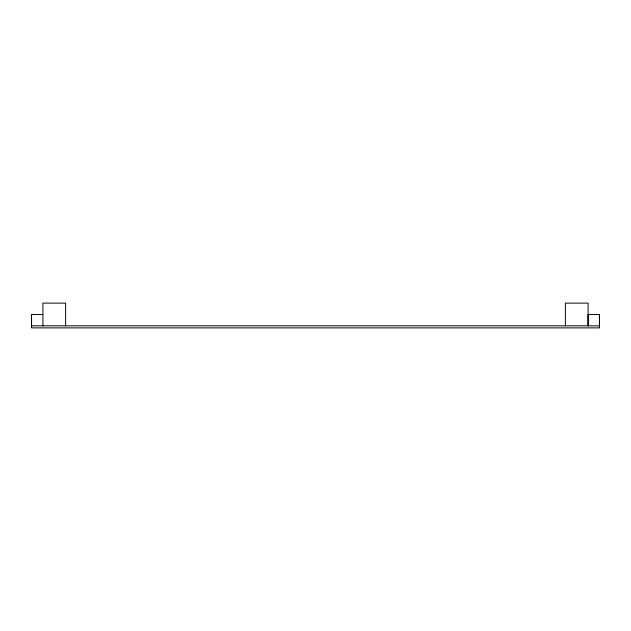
<?xml version="1.0" encoding="UTF-8"?>
<svg xmlns="http://www.w3.org/2000/svg" width="631" height="631" viewBox="0 0 631 631"><rect width="100%" height="100%" fill="white"/><g stroke="black" fill="none" stroke-linecap="round" stroke-linejoin="round"><path stroke-width="0.95" d="M42.908 314.475L31.55 314.475L31.55 325.833L599.45 325.833L599.45 314.475L588.092 314.475L588.092 325.833L588.092 303.117L565.376 303.117L565.376 325.833M599.45 314.475L599.45 327.883L31.55 327.883L31.55 314.475M65.624 325.833L65.624 303.117L42.908 303.117L42.908 325.833"/></g></svg>
